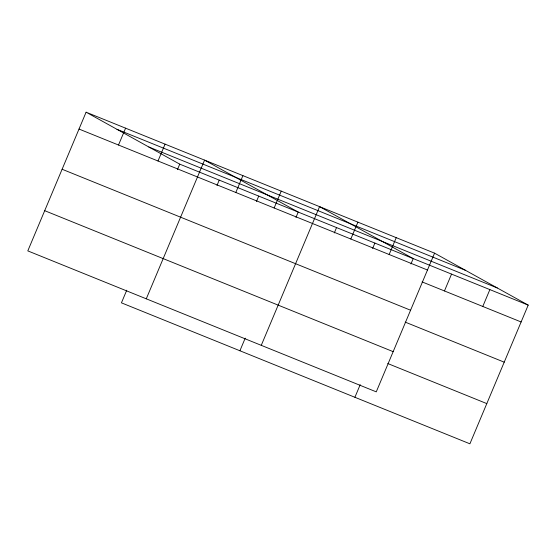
<?xml version="1.0" encoding="UTF-8"?>
<svg xmlns="http://www.w3.org/2000/svg" width="556" height="556" viewBox="0 0 556 556"><rect width="100%" height="100%" fill="white"/><g stroke="black" fill="none" stroke-linecap="round" stroke-linejoin="round"><path stroke-width="0.83" d="M86.097 112.194L27.8 250.888L376.259 391.855L434.563 253.161L86.097 112.194L179.741 164.145L528.2 305.112L469.903 443.806L121.437 302.839L126.74 290.225M118.504 145.026L125.593 128.172M158.001 161.004L165.083 144.15M177.489 169.51L179.741 164.145M146.277 298.815L204.573 160.128L298.218 212.079L295.966 217.438M216.979 185.489L219.231 180.123M235.82 192.487L242.909 175.633M256.469 201.46L258.728 196.101M274.15 207.993L281.239 191.139M239.914 350.766L245.217 338.152M261.271 345.332L319.568 206.644L413.205 258.596L410.953 263.954M334.295 232.943L336.547 227.585M350.815 239.004L357.897 222.15M372.624 248.449L374.876 243.09M389.144 254.509L396.226 237.655M354.909 397.283L360.212 384.669M444.452 290.955L451.541 274.101M482.782 306.46L489.871 289.606M117.003 129.339L465.462 270.306M148.841 147.006L497.3 287.973M79.015 129.048L427.474 270.014M422.094 281.906L521.118 321.966M62.112 169.253L410.571 310.22M405.192 322.112L504.216 362.171M44.702 210.682L393.161 351.649M387.782 363.541L486.799 403.6M434.563 253.161L528.2 305.112"/></g></svg>
